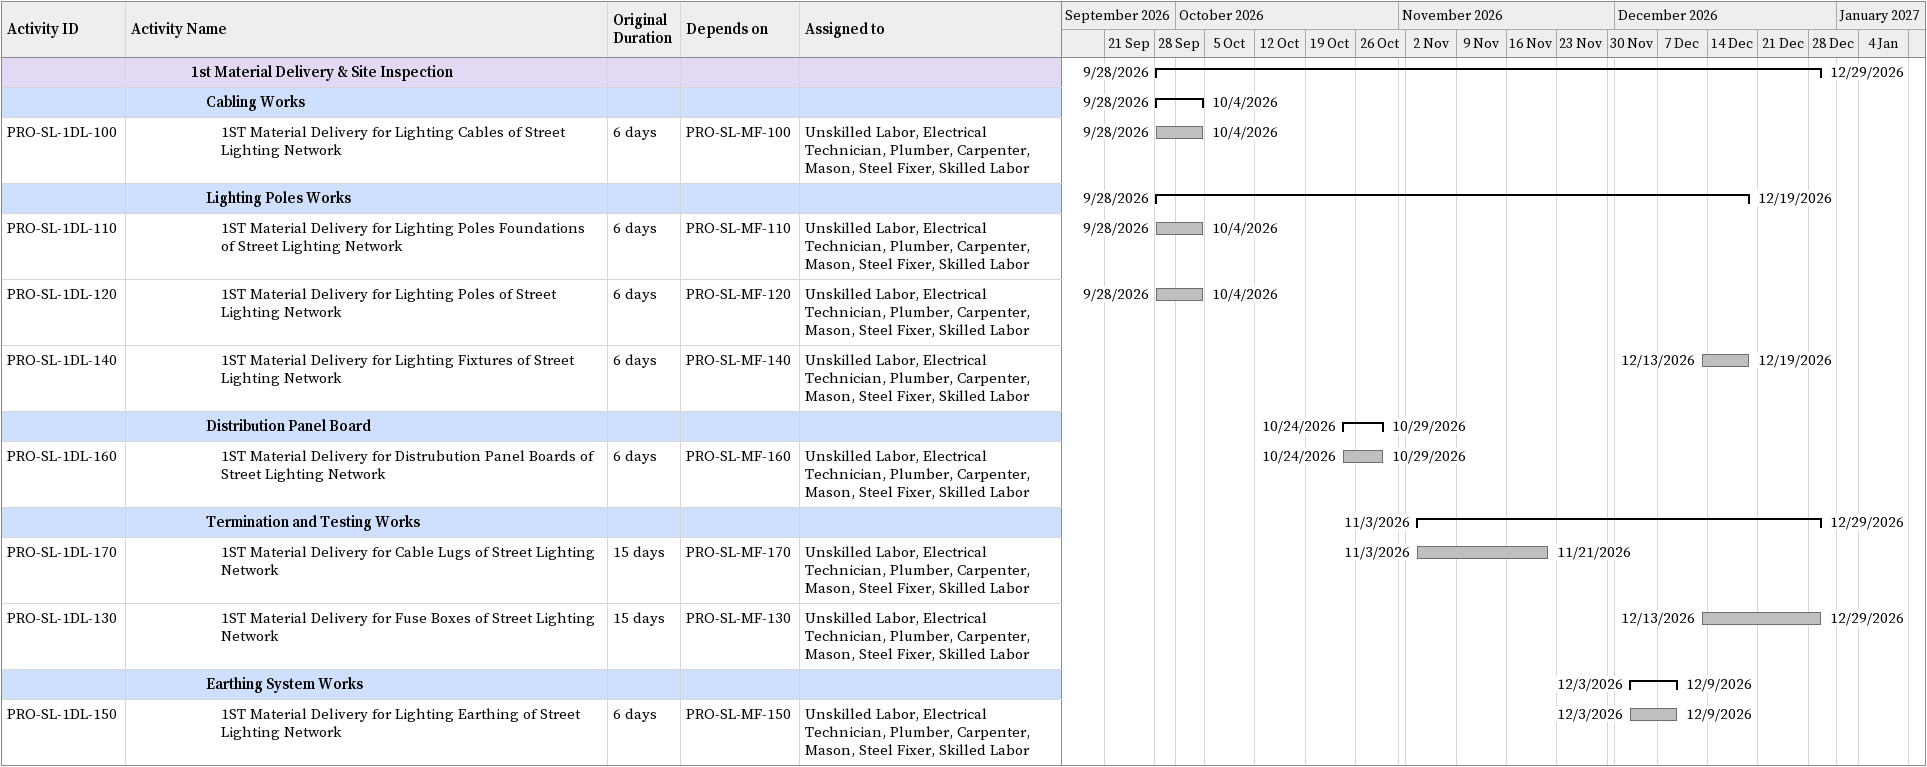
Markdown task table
| ID | Level | Task | Original duration | Start | Finish | Predecessors | Resources |
|---|---|---|---|---|---|---|---|
|  | 5 | **1st Material Delivery & Site Inspection** |  | 2026-09-28 | 2026-12-29 |  |  |
|  | 6 | **Cabling Works** |  | 2026-09-28 | 2026-10-04 |  |  |
| PRO-SL-1DL-100 | 7 | 1ST Material Delivery for Lighting Cables of Street Lighting Network | 6d | 2026-09-28 | 2026-10-04 | PRO-SL-MF-100 | Unskilled Labor, Electrical Technician, Plumber, Carpenter, Mason, Steel Fixer, Skilled Labor |
|  | 6 | **Lighting Poles Works** |  | 2026-09-28 | 2026-12-19 |  |  |
| PRO-SL-1DL-110 | 7 | 1ST Material Delivery for Lighting Poles Foundations of Street Lighting Network | 6d | 2026-09-28 | 2026-10-04 | PRO-SL-MF-110 | Unskilled Labor, Electrical Technician, Plumber, Carpenter, Mason, Steel Fixer, Skilled Labor |
| PRO-SL-1DL-120 | 7 | 1ST Material Delivery for Lighting Poles of Street Lighting Network | 6d | 2026-09-28 | 2026-10-04 | PRO-SL-MF-120 | Unskilled Labor, Electrical Technician, Plumber, Carpenter, Mason, Steel Fixer, Skilled Labor |
| PRO-SL-1DL-140 | 7 | 1ST Material Delivery for Lighting Fixtures of Street Lighting Network | 6d | 2026-12-13 | 2026-12-19 | PRO-SL-MF-140 | Unskilled Labor, Electrical Technician, Plumber, Carpenter, Mason, Steel Fixer, Skilled Labor |
|  | 6 | **Distribution Panel Board** |  | 2026-10-24 | 2026-10-29 |  |  |
| PRO-SL-1DL-160 | 7 | 1ST Material Delivery for Distrubution Panel Boards of Street Lighting Network | 6d | 2026-10-24 | 2026-10-29 | PRO-SL-MF-160 | Unskilled Labor, Electrical Technician, Plumber, Carpenter, Mason, Steel Fixer, Skilled Labor |
|  | 6 | **Termination and Testing Works** |  | 2026-11-03 | 2026-12-29 |  |  |
| PRO-SL-1DL-170 | 7 | 1ST Material Delivery for Cable Lugs of Street Lighting Network | 15d | 2026-11-03 | 2026-11-21 | PRO-SL-MF-170 | Unskilled Labor, Electrical Technician, Plumber, Carpenter, Mason, Steel Fixer, Skilled Labor |
| PRO-SL-1DL-130 | 7 | 1ST Material Delivery for Fuse Boxes of Street Lighting Network | 15d | 2026-12-13 | 2026-12-29 | PRO-SL-MF-130 | Unskilled Labor, Electrical Technician, Plumber, Carpenter, Mason, Steel Fixer, Skilled Labor |
|  | 6 | **Earthing System Works** |  | 2026-12-03 | 2026-12-09 |  |  |
| PRO-SL-1DL-150 | 7 | 1ST Material Delivery for Lighting Earthing of Street Lighting Network | 6d | 2026-12-03 | 2026-12-09 | PRO-SL-MF-150 | Unskilled Labor, Electrical Technician, Plumber, Carpenter, Mason, Steel Fixer, Skilled Labor |
